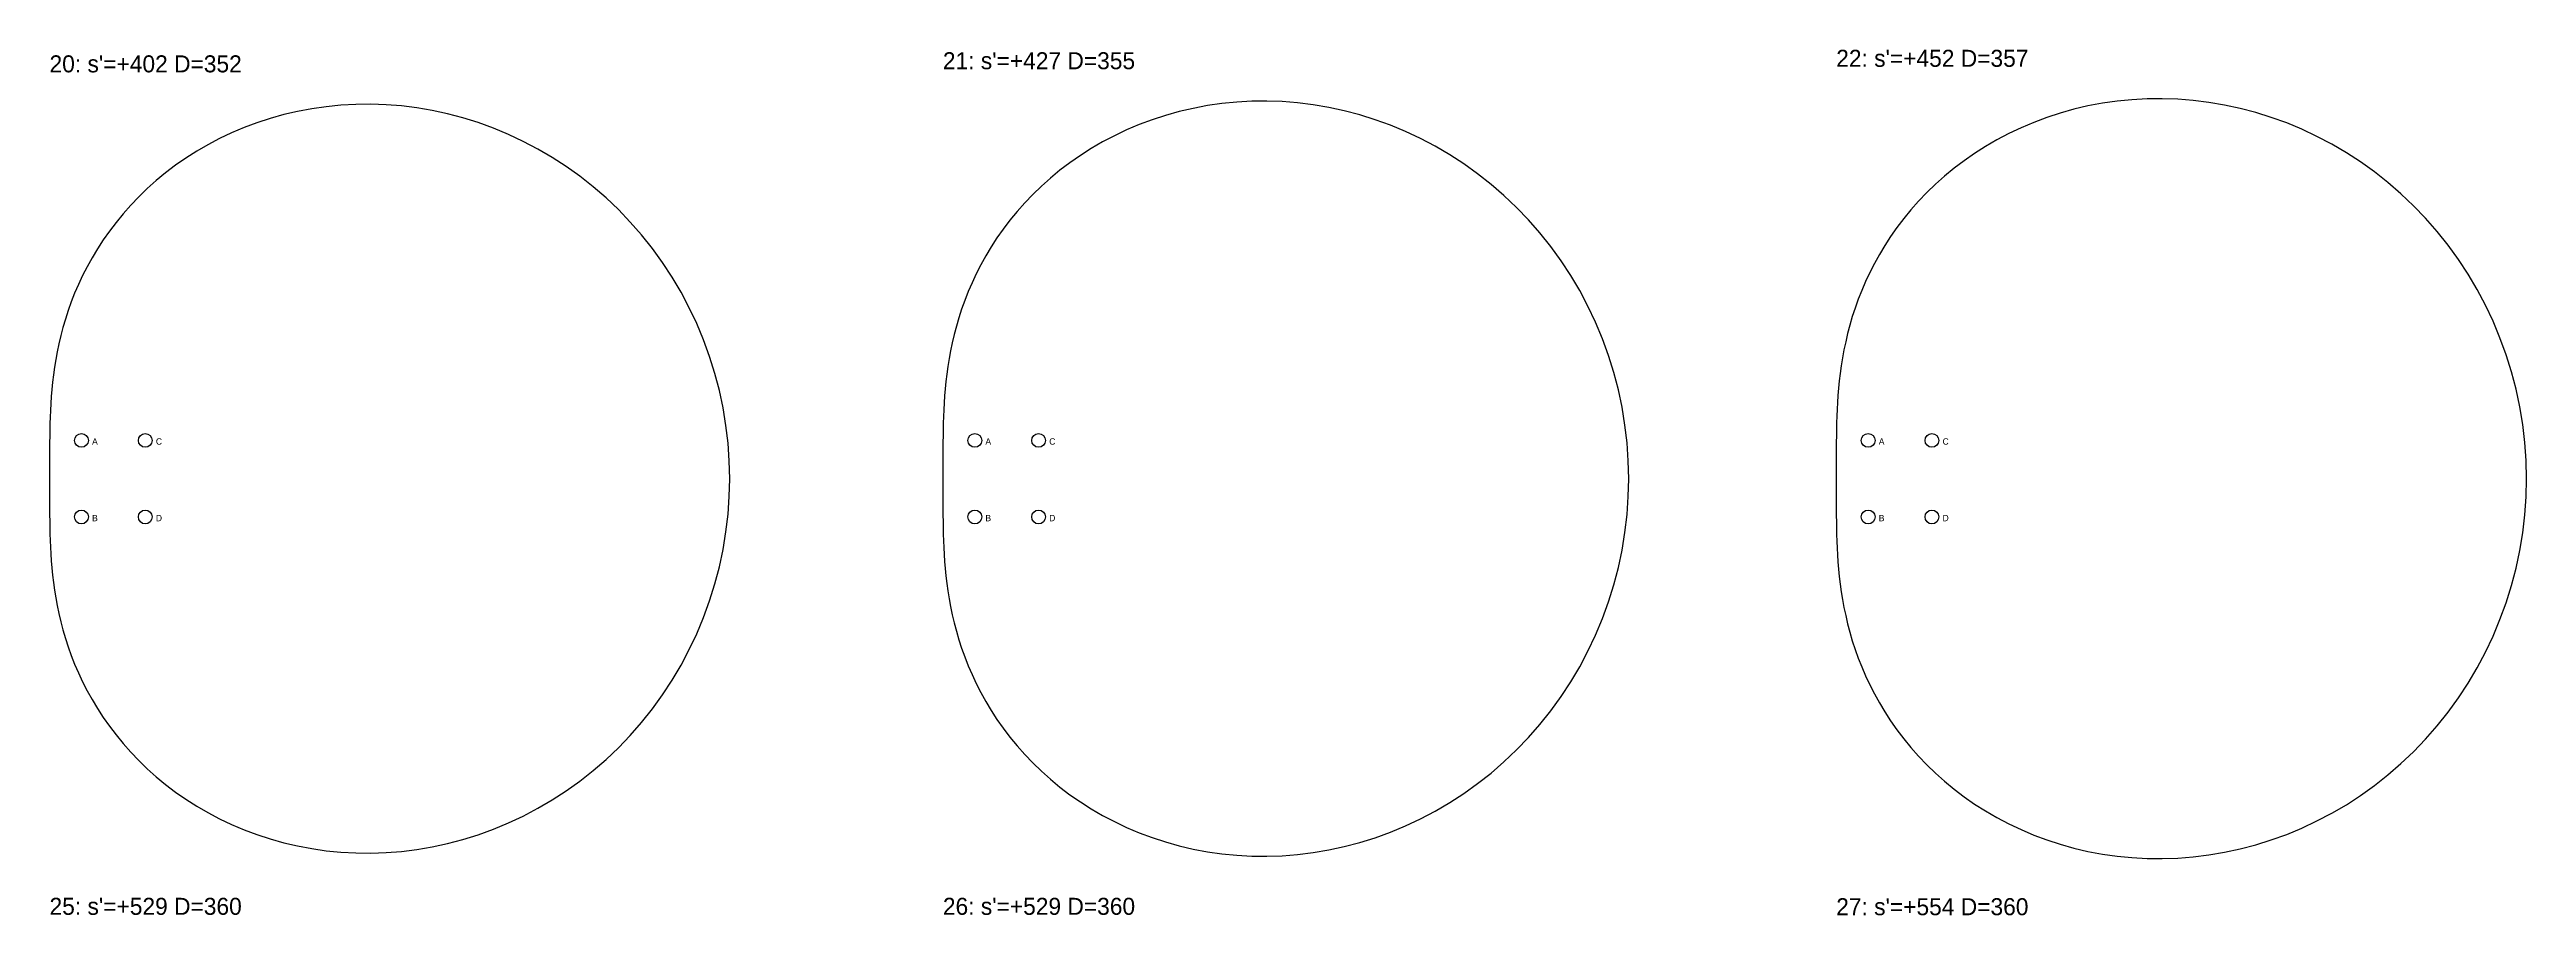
# Model space of a CAD drawing. Header units: millimetres. Extents: x 0 to 2007, y -5243 to 138.
# Drawn here: x 0 to 1165, y -1805 to -1398 of the extents above; entities that cross this region are included whole.
import ezdxf

# ---------------------------------------------------------------- set-up
doc = ezdxf.new("R2010")
doc.units = ezdxf.units.MM
for name, color, linetype in [('DOWEL', 5, 'CONTINUOUS'), ('SLAB_20', 4, 'CONTINUOUS'), ('SLAB_21', 5, 'CONTINUOUS'), ('SLAB_22', 6, 'CONTINUOUS'), ('TEXT', 1, 'CONTINUOUS')]:
    doc.layers.add(name, color=color, linetype=linetype)

msp = doc.modelspace()

# ---------------------------------------------------------------- linework, layer by layer
at = {"layer": 'DOWEL'}
for centre in [(15, -1582), (45, -1582), (435, -1582), (465, -1582), (855, -1582), (885, -1582), (15, -1618), (45, -1618), (435, -1618), (465, -1618), (855, -1618), (885, -1618)]:
    msp.add_circle(centre, 3.25, dxfattribs=at)
at = {"layer": 'SLAB_20'}
msp.add_lwpolyline([(319.772, -1600), (319.577, -1591.632), (318.993, -1583.284), (318.023, -1574.977), (316.667, -1566.731), (314.932, -1558.565), (312.822, -1550.5), (310.344, -1542.555), (307.504, -1534.748), (304.313, -1527.098), (300.778, -1519.623), (296.911, -1512.339), (292.724, -1505.264), (288.228, -1498.413), (283.437, -1491.8), (278.365, -1485.441), (273.028, -1479.347), (267.439, -1473.532), (261.617, -1468.006), (255.576, -1462.78), (249.335, -1457.863), (242.911, -1453.263), (236.322, -1448.987), (229.586, -1445.041), (222.721, -1441.429), (215.746, -1438.156), (208.68, -1435.224), (201.541, -1432.634), (194.348, -1430.388), (187.119, -1428.483), (179.872, -1426.918), (172.625, -1425.691), (165.395, -1424.798), (158.2, -1424.232), (151.056, -1423.99), (143.979, -1424.063), (136.984, -1424.445), (130.087, -1425.126), (123.302, -1426.098), (116.641, -1427.35), (110.117, -1428.872), (103.743, -1430.652), (97.529, -1432.679), (91.485, -1434.941), (85.62, -1437.423), (79.943, -1440.114), (74.46, -1443), (69.179, -1446.066), (64.104, -1449.3), (59.24, -1452.688), (54.59, -1456.214), (50.157, -1459.866), (45.942, -1463.629), (41.946, -1467.489), (38.169, -1471.434), (34.61, -1475.45), (31.267, -1479.523), (28.137, -1483.642), (25.216, -1487.793), (22.501, -1491.967), (19.986, -1496.151), (17.665, -1500.335), (15.534, -1504.509), (13.584, -1508.665), (11.809, -1512.792), (10.201, -1516.884), (8.752, -1520.934), (7.453, -1524.935), (6.297, -1528.881), (5.274, -1532.768), (4.376, -1536.592), (3.593, -1540.349), (2.916, -1544.037), (2.337, -1547.654), (1.846, -1551.199), (1.435, -1554.673), (1.095, -1558.076), (0.819, -1561.409), (0.598, -1564.673), (0.424, -1567.872), (0.291, -1571.009), (0.192, -1574.087), (0.12, -1577.111), (0.071, -1580.086), (0.038, -1583.016), (0.018, -1585.907), (0.008, -1588.766), (0.002, -1591.598), (0, -1594.41), (0, -1597.208), (0, -1600), (0, -1602.792), (0, -1605.59), (0.002, -1608.402), (0.008, -1611.234), (0.018, -1614.093), (0.038, -1616.984), (0.071, -1619.914), (0.12, -1622.889), (0.192, -1625.913), (0.291, -1628.991), (0.424, -1632.128), (0.598, -1635.327), (0.819, -1638.591), (1.095, -1641.924), (1.435, -1645.327), (1.846, -1648.801), (2.337, -1652.346), (2.916, -1655.963), (3.593, -1659.651), (4.376, -1663.408), (5.274, -1667.232), (6.297, -1671.119), (7.453, -1675.065), (8.752, -1679.066), (10.201, -1683.116), (11.809, -1687.208), (13.584, -1691.335), (15.534, -1695.491), (17.665, -1699.665), (19.986, -1703.849), (22.501, -1708.033), (25.216, -1712.207), (28.137, -1716.358), (31.267, -1720.477), (34.61, -1724.55), (38.169, -1728.566), (41.946, -1732.511), (45.942, -1736.371), (50.157, -1740.134), (54.59, -1743.786), (59.24, -1747.312), (64.104, -1750.7), (69.179, -1753.934), (74.46, -1757), (79.943, -1759.886), (85.62, -1762.577), (91.485, -1765.059), (97.529, -1767.321), (103.743, -1769.348), (110.117, -1771.128), (116.641, -1772.65), (123.302, -1773.902), (130.087, -1774.874), (136.984, -1775.555), (143.979, -1775.937), (151.056, -1776.01), (158.2, -1775.768), (165.395, -1775.202), (172.625, -1774.309), (179.872, -1773.082), (187.119, -1771.517), (194.348, -1769.612), (201.541, -1767.366), (208.68, -1764.776), (215.746, -1761.844), (222.721, -1758.571), (229.586, -1754.959), (236.322, -1751.013), (242.911, -1746.737), (249.335, -1742.137), (255.576, -1737.22), (261.617, -1731.994), (267.439, -1726.468), (273.028, -1720.653), (278.365, -1714.559), (283.437, -1708.2), (288.228, -1701.587), (292.724, -1694.736), (296.911, -1687.661), (300.778, -1680.377), (304.313, -1672.902), (307.504, -1665.252), (310.344, -1657.445), (312.822, -1649.5), (314.932, -1641.435), (316.667, -1633.269), (318.023, -1625.023), (318.993, -1616.716), (319.577, -1608.368)], close=True, dxfattribs=at)
at = {"layer": 'SLAB_21'}
msp.add_lwpolyline([(742.445, -1600), (742.249, -1591.562), (741.66, -1583.144), (740.681, -1574.768), (739.315, -1566.452), (737.565, -1558.219), (735.438, -1550.086), (732.939, -1542.074), (730.075, -1534.202), (726.857, -1526.488), (723.293, -1518.951), (719.394, -1511.606), (715.171, -1504.472), (710.638, -1497.563), (705.807, -1490.896), (700.693, -1484.483), (695.31, -1478.338), (689.675, -1472.475), (683.804, -1466.903), (677.713, -1461.633), (671.42, -1456.675), (664.942, -1452.036), (658.298, -1447.724), (651.505, -1443.745), (644.583, -1440.103), (637.55, -1436.803), (630.425, -1433.846), (623.226, -1431.235), (615.973, -1428.97), (608.683, -1427.049), (601.376, -1425.471), (594.068, -1424.234), (586.778, -1423.333), (579.522, -1422.763), (572.319, -1422.518), (565.183, -1422.592), (558.13, -1422.977), (551.175, -1423.664), (544.333, -1424.644), (537.616, -1425.907), (531.038, -1427.441), (524.611, -1429.237), (518.344, -1431.28), (512.25, -1433.561), (506.336, -1436.064), (500.611, -1438.777), (495.083, -1441.687), (489.757, -1444.779), (484.64, -1448.041), (479.735, -1451.456), (475.046, -1455.012), (470.576, -1458.694), (466.326, -1462.489), (462.297, -1466.382), (458.488, -1470.359), (454.9, -1474.408), (451.528, -1478.516), (448.372, -1482.669), (445.427, -1486.855), (442.689, -1491.064), (440.153, -1495.283), (437.813, -1499.502), (435.664, -1503.711), (433.698, -1507.901), (431.908, -1512.063), (430.286, -1516.19), (428.825, -1520.273), (427.516, -1524.307), (426.35, -1528.286), (425.318, -1532.206), (424.412, -1536.061), (423.623, -1539.85), (422.94, -1543.569), (422.356, -1547.216), (421.861, -1550.791), (421.447, -1554.294), (421.104, -1557.725), (420.826, -1561.086), (420.603, -1564.378), (420.427, -1567.604), (420.293, -1570.767), (420.193, -1573.871), (420.121, -1576.92), (420.071, -1579.919), (420.038, -1582.874), (420.019, -1585.789), (420.008, -1588.672), (420.002, -1591.528), (420, -1594.363), (420, -1597.185), (420, -1600), (420, -1602.815), (420, -1605.637), (420.002, -1608.472), (420.008, -1611.328), (420.019, -1614.211), (420.038, -1617.126), (420.071, -1620.081), (420.121, -1623.08), (420.193, -1626.129), (420.293, -1629.233), (420.427, -1632.396), (420.603, -1635.622), (420.826, -1638.914), (421.104, -1642.275), (421.447, -1645.706), (421.861, -1649.209), (422.356, -1652.784), (422.94, -1656.431), (423.623, -1660.15), (424.412, -1663.939), (425.318, -1667.794), (426.35, -1671.714), (427.516, -1675.693), (428.825, -1679.727), (430.286, -1683.81), (431.908, -1687.937), (433.698, -1692.099), (435.664, -1696.289), (437.813, -1700.498), (440.153, -1704.717), (442.689, -1708.936), (445.427, -1713.145), (448.372, -1717.331), (451.528, -1721.484), (454.9, -1725.592), (458.488, -1729.641), (462.297, -1733.618), (466.326, -1737.511), (470.576, -1741.306), (475.046, -1744.988), (479.735, -1748.544), (484.64, -1751.959), (489.757, -1755.221), (495.083, -1758.313), (500.611, -1761.223), (506.336, -1763.936), (512.25, -1766.439), (518.344, -1768.72), (524.611, -1770.763), (531.038, -1772.559), (537.616, -1774.093), (544.333, -1775.356), (551.175, -1776.336), (558.13, -1777.023), (565.183, -1777.408), (572.319, -1777.482), (579.522, -1777.237), (586.778, -1776.667), (594.068, -1775.766), (601.376, -1774.529), (608.683, -1772.951), (615.973, -1771.03), (623.226, -1768.765), (630.425, -1766.154), (637.55, -1763.197), (644.583, -1759.897), (651.505, -1756.255), (658.298, -1752.276), (664.942, -1747.964), (671.42, -1743.325), (677.713, -1738.367), (683.804, -1733.097), (689.675, -1727.525), (695.31, -1721.662), (700.693, -1715.517), (705.807, -1709.104), (710.638, -1702.437), (715.171, -1695.528), (719.394, -1688.394), (723.293, -1681.049), (726.857, -1673.512), (730.075, -1665.798), (732.939, -1657.926), (735.438, -1649.914), (737.565, -1641.781), (739.315, -1633.548), (740.681, -1625.232), (741.66, -1616.856), (742.249, -1608.438)], close=True, dxfattribs=at)
at = {"layer": 'SLAB_22'}
msp.add_lwpolyline([(1164.508, -1600), (1164.31, -1591.508), (1163.718, -1583.036), (1162.733, -1574.606), (1161.358, -1566.238), (1159.597, -1557.951), (1157.456, -1549.767), (1154.94, -1541.704), (1152.059, -1533.781), (1148.82, -1526.018), (1145.233, -1518.432), (1141.309, -1511.041), (1137.059, -1503.861), (1132.497, -1496.908), (1127.635, -1490.198), (1122.488, -1483.744), (1117.072, -1477.56), (1111.401, -1471.659), (1105.492, -1466.051), (1099.362, -1460.748), (1093.028, -1455.758), (1086.509, -1451.09), (1079.822, -1446.75), (1072.986, -1442.745), (1066.02, -1439.08), (1058.942, -1435.759), (1051.771, -1432.783), (1044.526, -1430.156), (1037.226, -1427.875), (1029.89, -1425.943), (1022.536, -1424.355), (1015.181, -1423.11), (1007.845, -1422.203), (1000.543, -1421.629), (993.293, -1421.383), (986.111, -1421.457), (979.013, -1421.845), (972.014, -1422.536), (965.128, -1423.522), (958.368, -1424.793), (951.748, -1426.337), (945.28, -1428.144), (938.974, -1430.201), (932.84, -1432.496), (926.888, -1435.015), (921.127, -1437.746), (915.563, -1440.674), (910.204, -1443.787), (905.053, -1447.068), (900.117, -1450.506), (895.398, -1454.084), (890.899, -1457.79), (886.622, -1461.609), (882.567, -1465.527), (878.735, -1469.53), (875.123, -1473.605), (871.73, -1477.738), (868.554, -1481.918), (865.59, -1486.132), (862.834, -1490.367), (860.282, -1494.613), (857.927, -1498.859), (855.764, -1503.095), (853.785, -1507.312), (851.984, -1511.501), (850.352, -1515.653), (848.881, -1519.763), (847.564, -1523.823), (846.39, -1527.828), (845.352, -1531.772), (844.441, -1535.652), (843.646, -1539.465), (842.959, -1543.208), (842.371, -1546.879), (841.873, -1550.477), (841.456, -1554.002), (841.112, -1557.455), (840.831, -1560.837), (840.606, -1564.15), (840.43, -1567.396), (840.295, -1570.58), (840.194, -1573.703), (840.122, -1576.772), (840.072, -1579.791), (840.039, -1582.764), (840.019, -1585.698), (840.008, -1588.599), (840.002, -1591.473), (840, -1594.327), (840, -1597.167), (840, -1600), (840, -1602.833), (840, -1605.673), (840.002, -1608.527), (840.008, -1611.401), (840.019, -1614.302), (840.039, -1617.236), (840.072, -1620.209), (840.122, -1623.228), (840.194, -1626.297), (840.295, -1629.42), (840.43, -1632.604), (840.606, -1635.85), (840.831, -1639.163), (841.112, -1642.545), (841.456, -1645.998), (841.873, -1649.523), (842.371, -1653.121), (842.959, -1656.792), (843.646, -1660.535), (844.441, -1664.348), (845.352, -1668.228), (846.39, -1672.172), (847.564, -1676.177), (848.881, -1680.237), (850.352, -1684.347), (851.984, -1688.499), (853.785, -1692.688), (855.764, -1696.905), (857.927, -1701.141), (860.282, -1705.387), (862.834, -1709.633), (865.59, -1713.868), (868.554, -1718.082), (871.73, -1722.262), (875.123, -1726.395), (878.735, -1730.47), (882.567, -1734.473), (886.622, -1738.391), (890.899, -1742.21), (895.398, -1745.916), (900.117, -1749.494), (905.053, -1752.932), (910.204, -1756.213), (915.563, -1759.326), (921.127, -1762.254), (926.888, -1764.985), (932.84, -1767.504), (938.974, -1769.799), (945.28, -1771.856), (951.748, -1773.663), (958.368, -1775.207), (965.128, -1776.478), (972.014, -1777.464), (979.013, -1778.155), (986.111, -1778.543), (993.293, -1778.617), (1000.543, -1778.371), (1007.845, -1777.797), (1015.181, -1776.89), (1022.536, -1775.645), (1029.89, -1774.057), (1037.226, -1772.125), (1044.526, -1769.844), (1051.771, -1767.217), (1058.942, -1764.241), (1066.02, -1760.92), (1072.986, -1757.255), (1079.822, -1753.25), (1086.509, -1748.91), (1093.028, -1744.242), (1099.362, -1739.252), (1105.492, -1733.949), (1111.401, -1728.341), (1117.072, -1722.44), (1122.488, -1716.256), (1127.635, -1709.802), (1132.497, -1703.092), (1137.059, -1696.139), (1141.309, -1688.959), (1145.233, -1681.568), (1148.82, -1673.982), (1152.059, -1666.219), (1154.94, -1658.296), (1157.456, -1650.233), (1159.597, -1642.049), (1161.358, -1633.762), (1162.733, -1625.394), (1163.718, -1616.964), (1164.31, -1608.492)], close=True, dxfattribs=at)

# ---------------------------------------------------------------- texts
at = {"layer": 'DOWEL'}
for s, p in [('A', (20, -1584)), ('C', (50, -1584)), ('A', (440, -1584)), ('C', (470, -1584)), ('A', (860, -1584)), ('C', (890, -1584)), ('B', (20, -1620)), ('D', (50, -1620)), ('B', (440, -1620)), ('D', (470, -1620)), ('B', (860, -1620)), ('D', (890, -1620))]:
    msp.add_text(s, height=3, dxfattribs=at).set_placement(p)
at = {"layer": 'TEXT'}
for s, p in [("20: s'=+402 D=352", (0, -1408.99)), ("21: s'=+427 D=355", (420, -1407.518)), ("22: s'=+452 D=357", (840, -1406.383)), ("25: s'=+529 D=360", (0, -1805.03)), ("26: s'=+529 D=360", (420, -1805.03)), ("27: s'=+554 D=360", (840, -1805.211))]:
    msp.add_text(s, height=8, dxfattribs=at).set_placement(p)

doc.saveas('drawing.dxf')
